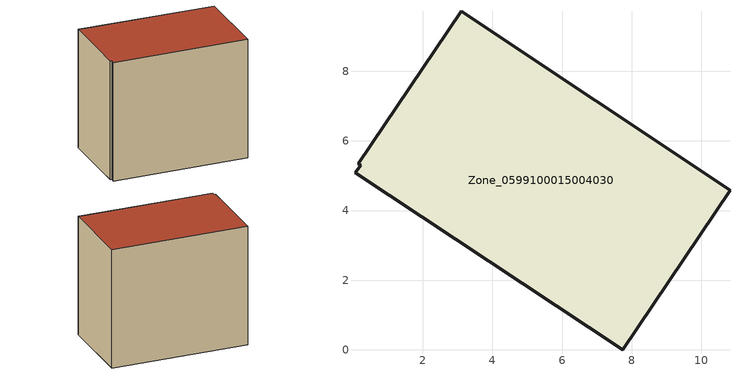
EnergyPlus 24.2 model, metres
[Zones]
Zone_0599100015004030
 floor ground (C_G): 0.07,5.08 0.23,5.3 0.15,5.35 3.11,9.73 10.82,4.58 7.74,0 z0.64
 wall outside (C_F): 10.82,4.58 3.11,9.73 0.15,5.35 0.23,5.3 0.07,5.08 7.74,0 10.82,4.58 z0.64:8.79
 roof outside (C_R): 0.23,5.3 0.07,5.08 7.74,0 10.82,4.58 3.11,9.73 0.15,5.35 z8.79
[BUILDING]
Pand.0599100015004030: North Axis=0; Terrain=City; Loads Convergence Tolerance Value=0.04; Temperature Convergence Tolerance Value=0.4; Solar Distribution=FullExterior; Maximum Number of Warmup Days=25; Minimum Number of Warmup Days=1
[Site:Location]
Rotterdam.The.Hague.AP_ZH_NLD Design_Conditions: Latitude=51.96; Longitude=4.45; Time Zone=1; Elevation=-4.5
[SITE:GROUNDTEMPERATURE:BUILDINGSURFACE]
18, 18, 18, 18, 18, 18, 18, 18, 18, 18, 18, 18
[MATERIAL] Thermal Absorptance=0.9; Solar Absorptance=0.7; Visible Absorptance=0.7
Name | Roughness | Thickness | Conductivity | Density | Specific Heat
G.TC.1975-1991 | MediumSmooth | 0.15 | 0.288461 | 540 | 1210
F.TC.1975-1991 | Rough | 0.3 | 0.230769 | 1920 | 840
R.TC.1975-1991 | MediumRough | 0.2 | 0.153846 | 1500 | 1000
[CONSTRUCTION]
C_G: G.TC.1975-1991
C_F: F.TC.1975-1991
C_R: R.TC.1975-1991
[ZONE]
Zone_0599100015004030: Type=1; Multiplier=1; Ceiling Height=Autocalculate; Volume=Autocalculate; Floor Area=autocalculate; Part of Total Floor Area=Yes
[ZONEINFILTRATION:DESIGNFLOWRATE]
Infil_Zone_0599100015004030: Zone or ZoneList or Space or SpaceList=Zone_0599100015004030; Schedule=AlwaysOn; Design Flow Rate Calculation Method=Flow/Area; Flow Rate per Floor Area=0.003; Constant Term Coefficient=1; Temperature Term Coefficient=0; Velocity Term Coefficient=0; Velocity Squared Term Coefficient=0
[HVACTEMPLATE:ZONE:IDEALLOADSAIRSYSTEM]
Zone_0599100015004030: Maximum Heating Supply Air Temperature=50; Minimum Cooling Supply Air Temperature=13; Maximum Heating Supply Air Humidity Ratio=0.0156; Minimum Cooling Supply Air Humidity Ratio=0.0077; Heating Limit=NoLimit; Cooling Limit=NoLimit; Dehumidification Control Type=ConstantSensibleHeatRatio; Cooling Sensible Heat Ratio=0.7; Dehumidification Setpoint=60; Humidification Control Type=None; Humidification Setpoint=30; Outdoor Air Method=None; Outdoor Air Flow Rate per Person=0.00944; Outdoor Air Flow Rate per Zone Floor Area=0; Outdoor Air Flow Rate per Zone=0; Demand Controlled Ventilation Type=None; Outdoor Air Economizer Type=NoEconomizer; Heat Recovery Type=None; Sensible Heat Recovery Effectiveness=0.7; Latent Heat Recovery Effectiveness=0.65
[ZONECONTROL:THERMOSTAT]
ThermostatControl_Zone_0599100015004030: Zone or ZoneList=Zone_0599100015004030; Control Type Schedule=DualSetpointControlType; Control 1=Thermostat_Zone_0599100015004030; Temperature Difference Between Cutout And Setpoint=0
[THERMOSTATSETPOINT:DUALSETPOINT]
Thermostat_Zone_0599100015004030: Heating Setpoint Temperature Schedule=HeatingSetpoint_Zone_0599100015004030; Cooling Setpoint Temperature Schedule=CoolingSetpoint_Zone_0599100015004030
[SCHEDULE:COMPACT]
HeatingSetpoint_Zone_0599100015004030: Through: 12/31, For: AllDays, Until: 24:00, 21
CoolingSetpoint_Zone_0599100015004030: Through: 12/31, For: AllDays, Until: 24:00, 24
DualSetpointControlType: Through: 12/31, For: AllDays, Until: 24:00, 4
AlwaysOn: Through: 12/31, For: AllDays, Until: 24:00, 1
